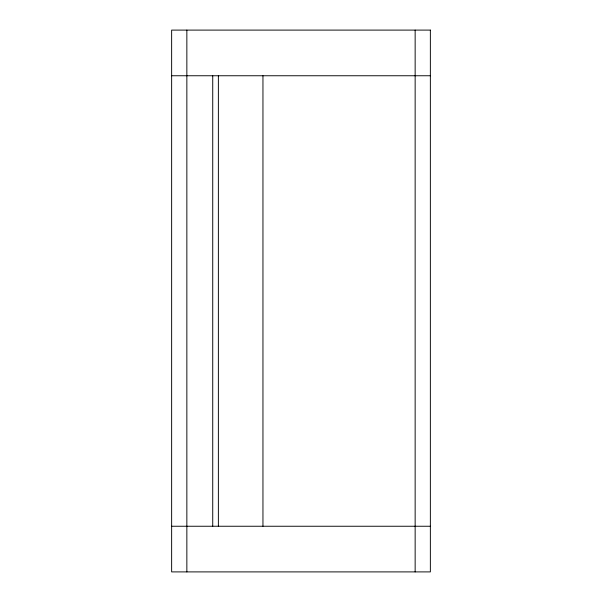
<?xml version="1.0" encoding="UTF-8"?>
<svg xmlns="http://www.w3.org/2000/svg" width="602" height="602" viewBox="0 0 602 602"><rect width="100%" height="100%" fill="white"/><g stroke="black" fill="none" stroke-linecap="round" stroke-linejoin="round"><path stroke-width="0.9" d="M171.638 75.754L430.362 75.754M171.638 526.246L430.362 526.246M415.147 30.1L415.147 571.9M262.954 75.754L262.954 526.246M218.375 75.754L218.375 526.246M212.732 75.754L212.732 526.246M186.853 30.1L186.853 571.9M430.362 30.1L171.638 30.1L171.638 571.9L430.362 571.9L430.362 30.1"/></g></svg>
